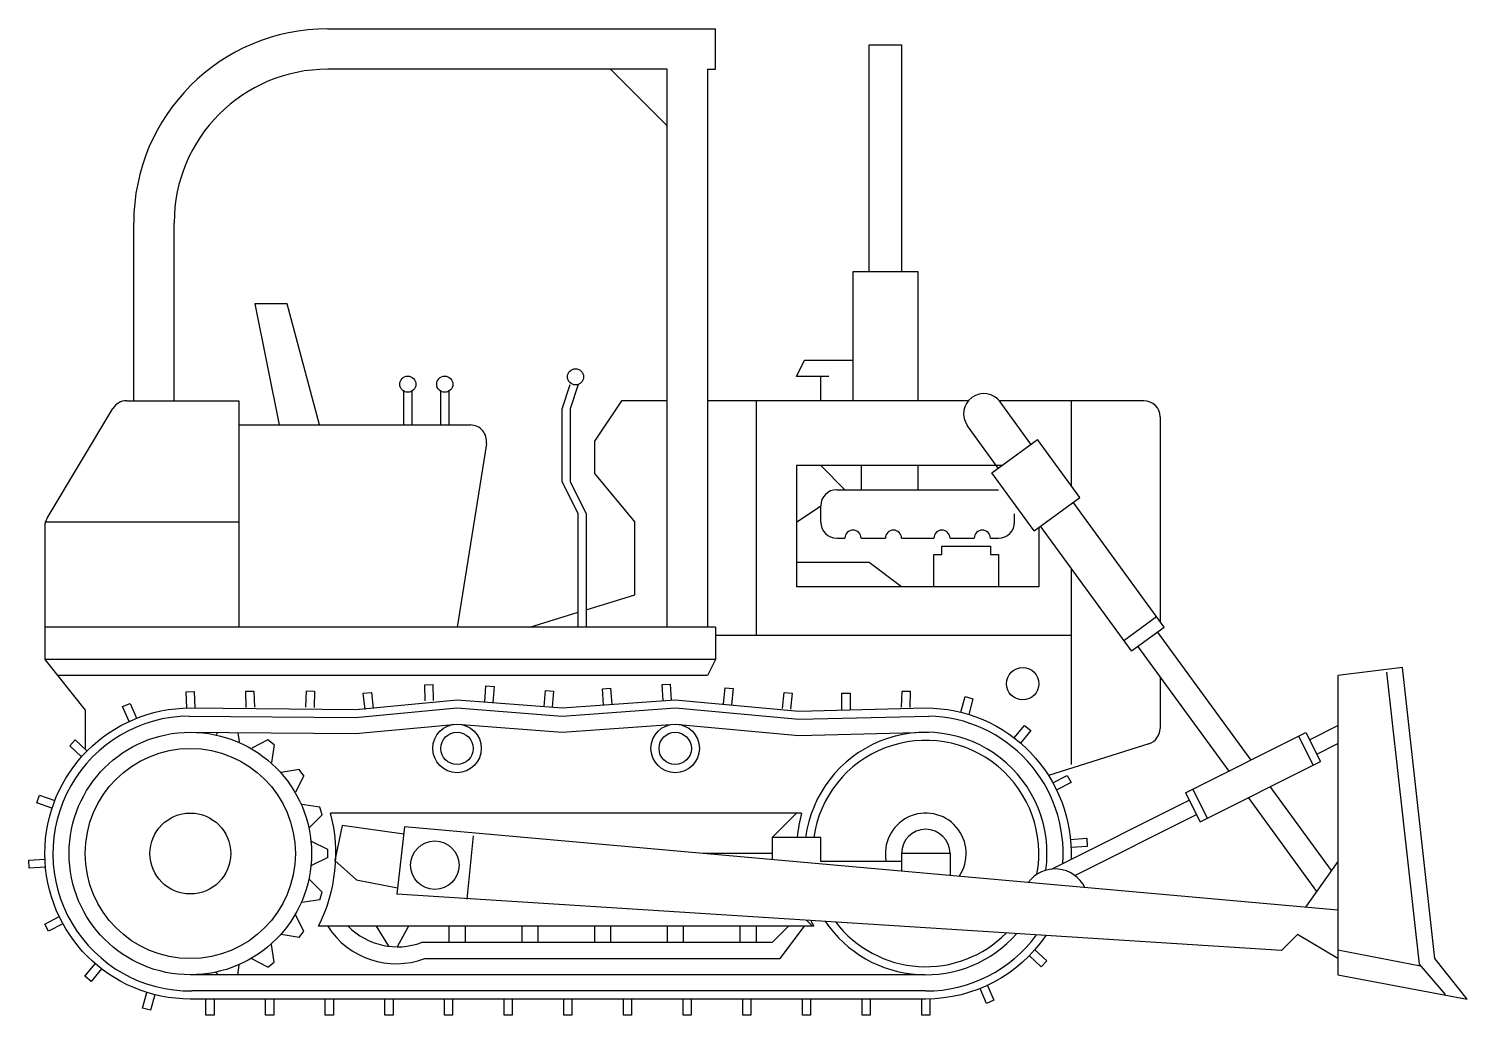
# Model space of a CAD drawing. Header units: millimetres. Extents: x -3260.32 to -3256.76, y 1759.96 to 1762.4.
import ezdxf

# ---------------------------------------------------------------- set-up
doc = ezdxf.new("R2010")
doc.units = ezdxf.units.MM
doc.header["$LTSCALE"] = 10
doc.layers.add('Veículos', color=2, linetype='Continuous')

msp = doc.modelspace()

# ---------------------------------------------------------------- linework, layer by layer
at = {"layer": 'Veículos'}
for p, q in [((-3259.578, 1762.3979), (-3258.618, 1762.3979)), ((-3258.618, 1762.2979), (-3258.618, 1762.3979)), ((-3258.238, 1761.7979), (-3258.238, 1762.3579)), ((-3258.238, 1762.3579), (-3258.158, 1762.3579)), ((-3258.158, 1762.3579), (-3258.158, 1761.7979)), ((-3258.738, 1762.2979), (-3259.578, 1762.2979)), ((-3258.738, 1762.1579), (-3258.878, 1762.2979)), ((-3258.738, 1760.9179), (-3258.738, 1762.2979)), ((-3258.638, 1762.2979), (-3258.618, 1762.2979)), ((-3258.638, 1762.2979), (-3258.638, 1760.9179)), ((-3260.058, 1761.4779), (-3260.058, 1761.9179)), ((-3259.958, 1761.4779), (-3259.958, 1761.9179)), ((-3258.278, 1761.4779), (-3258.278, 1761.7979)), ((-3258.278, 1761.7979), (-3258.118, 1761.7979)), ((-3258.118, 1761.7979), (-3258.118, 1761.4779)), ((-3259.678, 1761.7179), (-3259.758, 1761.7179)), ((-3259.758, 1761.7179), (-3259.698, 1761.4179)), ((-3259.598, 1761.4179), (-3259.678, 1761.7179)), ((-3258.418, 1761.5379), (-3258.398, 1761.5779)), ((-3258.398, 1761.5779), (-3258.278, 1761.5779)), ((-3258.338, 1761.5379), (-3258.418, 1761.5379)), ((-3258.358, 1761.4779), (-3258.358, 1761.5379)), ((-3259.3896, 1761.4179), (-3259.3896, 1761.5042)), ((-3259.3696, 1761.5042), (-3259.3696, 1761.4179)), ((-3259.298, 1761.4179), (-3259.298, 1761.5042)), ((-3259.278, 1761.5042), (-3259.278, 1761.4179)), ((-3258.998, 1761.4579), (-3258.978, 1761.5179)), ((-3258.958, 1761.5179), (-3258.978, 1761.4579)), ((-3260.2723, 1761.1874), (-3260.1097, 1761.4585)), ((-3260.0754, 1761.4779), (-3259.798, 1761.4779)), ((-3259.798, 1761.4779), (-3259.798, 1761.4179)), ((-3258.998, 1761.2779), (-3258.998, 1761.4579)), ((-3258.978, 1761.4579), (-3258.978, 1761.2779)), ((-3258.8513, 1761.4779), (-3258.918, 1761.3779)), ((-3258.738, 1761.4779), (-3258.8513, 1761.4779)), ((-3257.9926, 1761.4779), (-3258.638, 1761.4779)), ((-3258.518, 1761.4779), (-3258.518, 1760.8979)), ((-3257.558, 1761.4779), (-3257.9163, 1761.4779)), ((-3257.8376, 1761.3702), (-3257.914, 1761.4751)), ((-3257.738, 1761.4779), (-3257.738, 1761.2675)), ((-3259.798, 1761.4179), (-3259.2249, 1761.4179)), ((-3259.798, 1761.4179), (-3259.798, 1760.9179)), ((-3257.518, 1761.4379), (-3257.518, 1760.9317)), ((-3257.9185, 1761.3113), (-3257.9948, 1761.4162)), ((-3257.9346, 1761.2996), (-3257.8215, 1761.382)), ((-3257.7169, 1761.2385), (-3257.8215, 1761.382)), ((-3259.1854, 1761.3716), (-3259.258, 1760.9179)), ((-3258.918, 1761.3779), (-3258.918, 1761.2979)), ((-3257.9094, 1761.3179), (-3258.418, 1761.3179)), ((-3258.418, 1761.3179), (-3258.418, 1761.0179)), ((-3258.358, 1761.3179), (-3258.298, 1761.2579)), ((-3258.258, 1761.3179), (-3258.258, 1761.2579)), ((-3258.118, 1761.3179), (-3258.118, 1761.2579)), ((-3258.958, 1761.1979), (-3258.998, 1761.2779)), ((-3258.978, 1761.2779), (-3258.938, 1761.1979)), ((-3258.918, 1761.2979), (-3258.818, 1761.1779)), ((-3257.83, 1761.156), (-3257.9346, 1761.2996)), ((-3258.318, 1761.2579), (-3257.918, 1761.2579)), ((-3258.418, 1761.1779), (-3258.358, 1761.2179)), ((-3258.358, 1761.1779), (-3258.358, 1761.2179)), ((-3257.83, 1761.156), (-3257.7169, 1761.2385)), ((-3257.5082, 1760.9182), (-3257.733, 1761.2267)), ((-3259.798, 1761.1779), (-3260.278, 1761.1779)), ((-3258.958, 1760.9179), (-3258.958, 1761.1979)), ((-3258.938, 1761.1979), (-3258.938, 1760.9179)), ((-3258.818, 1760.9979), (-3258.818, 1761.1779)), ((-3257.878, 1761.1779), (-3257.878, 1761.1979)), ((-3257.589, 1760.8593), (-3257.8138, 1761.1678)), ((-3260.278, 1761.1669), (-3260.278, 1760.8379)), ((-3258.318, 1761.1379), (-3258.298, 1761.1379)), ((-3258.258, 1761.1379), (-3258.198, 1761.1379)), ((-3258.158, 1761.1379), (-3258.078, 1761.1379)), ((-3258.038, 1761.1379), (-3257.978, 1761.1379)), ((-3257.938, 1761.1379), (-3257.918, 1761.1379)), ((-3257.818, 1761.1648), (-3257.818, 1761.0179)), ((-3258.078, 1761.0979), (-3258.058, 1761.0979)), ((-3258.078, 1761.0179), (-3258.078, 1761.0979)), ((-3258.058, 1761.1179), (-3257.938, 1761.1179)), ((-3258.058, 1761.0979), (-3258.058, 1761.1179)), ((-3257.938, 1761.1179), (-3257.938, 1761.0979)), ((-3257.938, 1761.0979), (-3257.918, 1761.0979)), ((-3257.918, 1761.0979), (-3257.918, 1761.0179)), ((-3258.238, 1761.0779), (-3258.418, 1761.0779)), ((-3258.158, 1761.0179), (-3258.238, 1761.0779)), ((-3257.738, 1761.0637), (-3257.738, 1760.5779)), ((-3258.938, 1760.961), (-3258.818, 1760.9979)), ((-3257.818, 1761.0179), (-3258.418, 1761.0179)), ((-3259.078, 1760.9179), (-3258.958, 1760.9549)), ((-3257.6078, 1760.8851), (-3257.527, 1760.944)), ((-3258.618, 1760.9179), (-3260.278, 1760.9179)), ((-3258.618, 1760.9179), (-3258.618, 1760.8379)), ((-3258.618, 1760.8979), (-3257.738, 1760.8979)), ((-3257.589, 1760.8593), (-3257.5082, 1760.9182)), ((-3257.2931, 1760.5892), (-3257.5243, 1760.9064)), ((-3257.3475, 1760.5619), (-3257.5728, 1760.8711)), ((-3260.278, 1760.8379), (-3260.178, 1760.7129)), ((-3258.618, 1760.8379), (-3260.278, 1760.8379)), ((-3258.618, 1760.8379), (-3258.638, 1760.7979)), ((-3256.918, 1760.8179), (-3257.078, 1760.7979)), ((-3256.838, 1760.0979), (-3256.918, 1760.8179)), ((-3258.638, 1760.7979), (-3260.246, 1760.7979)), ((-3259.338, 1760.7755), (-3259.318, 1760.7761)), ((-3259.318, 1760.7761), (-3259.3168, 1760.7362)), ((-3258.7507, 1760.7757), (-3258.7307, 1760.7771)), ((-3258.7307, 1760.7771), (-3258.7279, 1760.7372)), ((-3257.518, 1760.7958), (-3257.518, 1760.6673)), ((-3257.078, 1760.7979), (-3257.078, 1760.0579)), ((-3256.8765, 1760.0844), (-3256.9569, 1760.8068)), ((-3259.9282, 1760.7577), (-3259.9082, 1760.7583)), ((-3259.9269, 1760.7177), (-3259.9282, 1760.7577)), ((-3259.9082, 1760.7583), (-3259.907, 1760.7183)), ((-3259.7806, 1760.7592), (-3259.7606, 1760.7598)), ((-3259.7794, 1760.7193), (-3259.7806, 1760.7592)), ((-3259.7606, 1760.7598), (-3259.7594, 1760.7199)), ((-3259.6319, 1760.7201), (-3259.6305, 1760.76)), ((-3259.6305, 1760.76), (-3259.6105, 1760.7593)), ((-3259.6105, 1760.7593), (-3259.6119, 1760.7193)), ((-3259.4899, 1760.7542), (-3259.47, 1760.7563)), ((-3259.4857, 1760.7145), (-3259.4899, 1760.7542)), ((-3259.47, 1760.7563), (-3259.4658, 1760.7165)), ((-3259.3368, 1760.7356), (-3259.338, 1760.7755)), ((-3259.1894, 1760.7327), (-3259.1864, 1760.7726)), ((-3259.1864, 1760.7726), (-3259.1664, 1760.771)), ((-3259.1664, 1760.771), (-3259.1695, 1760.7311)), ((-3259.0423, 1760.7213), (-3259.0392, 1760.7612)), ((-3259.0392, 1760.7612), (-3259.0193, 1760.7597)), ((-3259.0193, 1760.7597), (-3259.0223, 1760.7198)), ((-3258.8979, 1760.7652), (-3258.878, 1760.7666)), ((-3258.8951, 1760.7253), (-3258.8979, 1760.7652)), ((-3258.878, 1760.7666), (-3258.8751, 1760.7267)), ((-3258.7478, 1760.7358), (-3258.7507, 1760.7757)), ((-3258.5987, 1760.7283), (-3258.5941, 1760.7681)), ((-3258.5941, 1760.7681), (-3258.5743, 1760.7658)), ((-3258.5743, 1760.7658), (-3258.5788, 1760.7261)), ((-3258.4528, 1760.7169), (-3258.4484, 1760.7566)), ((-3258.4484, 1760.7566), (-3258.4286, 1760.7545)), ((-3258.4286, 1760.7545), (-3258.4329, 1760.7147)), ((-3258.3054, 1760.7543), (-3258.2854, 1760.7544)), ((-3258.3053, 1760.7143), (-3258.3054, 1760.7543)), ((-3258.2854, 1760.7544), (-3258.2853, 1760.7144)), ((-3258.1578, 1760.7199), (-3258.1565, 1760.7599)), ((-3258.1565, 1760.7599), (-3258.1365, 1760.7592)), ((-3258.1365, 1760.7592), (-3258.1378, 1760.7192)), ((-3258.0111, 1760.7074), (-3258.0003, 1760.746)), ((-3258.0003, 1760.746), (-3257.9811, 1760.7406)), ((-3257.9811, 1760.7406), (-3257.9918, 1760.7021)), ((-3260.178, 1760.7129), (-3260.178, 1760.6179)), ((-3260.0856, 1760.7213), (-3260.0672, 1760.7292)), ((-3260.0697, 1760.6846), (-3260.0856, 1760.7213)), ((-3260.0672, 1760.7292), (-3260.0514, 1760.6925)), ((-3259.5096, 1760.6945), (-3259.2585, 1760.7179)), ((-3259.2585, 1760.7179), (-3258.9981, 1760.6979)), ((-3258.9981, 1760.6979), (-3258.7176, 1760.7179)), ((-3258.7176, 1760.7179), (-3258.412, 1760.6899)), ((-3259.9205, 1760.6979), (-3259.5096, 1760.6945)), ((-3259.5096, 1760.6545), (-3259.258, 1760.6779)), ((-3259.258, 1760.6779), (-3258.998, 1760.6579)), ((-3258.998, 1760.6579), (-3258.718, 1760.6779)), ((-3258.718, 1760.6779), (-3258.412, 1760.6499)), ((-3258.412, 1760.6899), (-3258.0901, 1760.6979)), ((-3257.879, 1760.6438), (-3257.8538, 1760.6749)), ((-3257.8538, 1760.6749), (-3257.8382, 1760.6623)), ((-3257.1484, 1760.6393), (-3257.078, 1760.6746)), ((-3260.2165, 1760.6244), (-3260.2028, 1760.639)), ((-3260.2028, 1760.639), (-3260.1737, 1760.6116)), ((-3259.9272, 1760.6578), (-3259.5096, 1760.6545)), ((-3259.8492, 1760.6572), (-3259.8538, 1760.6525)), ((-3259.8002, 1760.6568), (-3259.7968, 1760.634)), ((-3259.7262, 1760.6389), (-3259.7659, 1760.6183)), ((-3259.7101, 1760.6271), (-3259.7262, 1760.6389)), ((-3258.412, 1760.6499), (-3258.0905, 1760.6578)), ((-3257.8382, 1760.6623), (-3257.8634, 1760.6312)), ((-3257.4551, 1760.508), (-3257.1573, 1760.6572)), ((-3257.1752, 1760.6483), (-3257.1394, 1760.5767)), ((-3257.1573, 1760.6572), (-3257.1215, 1760.5857)), ((-3260.1873, 1760.597), (-3260.2165, 1760.6244)), ((-3259.7101, 1760.6271), (-3259.7174, 1760.583)), ((-3257.546, 1760.6291), (-3257.794, 1760.5508)), ((-3257.1304, 1760.6036), (-3257.078, 1760.6299)), ((-3259.6488, 1760.5659), (-3259.6929, 1760.5585)), ((-3259.6371, 1760.5497), (-3259.6488, 1760.5659)), ((-3257.4193, 1760.4365), (-3257.1215, 1760.5857)), ((-3259.6371, 1760.5497), (-3259.6577, 1760.51)), ((-3257.7832, 1760.5328), (-3257.7477, 1760.5513)), ((-3257.7384, 1760.5335), (-3257.7739, 1760.5151)), ((-3257.7477, 1760.5513), (-3257.7384, 1760.5335)), ((-3260.298, 1760.4833), (-3260.2912, 1760.5022)), ((-3260.2912, 1760.5022), (-3260.2536, 1760.4887)), ((-3257.4551, 1760.508), (-3257.4193, 1760.4365)), ((-3257.4372, 1760.517), (-3257.4014, 1760.4454)), ((-3257.1306, 1760.2643), (-3257.2997, 1760.4964)), ((-3257.0938, 1760.3156), (-3257.2454, 1760.5236)), ((-3260.2603, 1760.4698), (-3260.298, 1760.4833)), ((-3259.5977, 1760.4725), (-3259.642, 1760.4792)), ((-3259.5916, 1760.4535), (-3259.5977, 1760.4725)), ((-3258.4053, 1760.4579), (-3259.5707, 1760.4579)), ((-3258.478, 1760.3979), (-3258.418, 1760.4579)), ((-3257.7867, 1760.3195), (-3257.4461, 1760.4901)), ((-3259.5916, 1760.4535), (-3259.6234, 1760.4221)), ((-3259.5424, 1760.4272), (-3259.5607, 1760.3404)), ((-3259.3899, 1760.4057), (-3259.5424, 1760.4272)), ((-3259.3878, 1760.4238), (-3259.4068, 1760.2571)), ((-3257.078, 1760.2179), (-3259.3878, 1760.4238)), ((-3257.729, 1760.3036), (-3257.4282, 1760.4544)), ((-3259.578, 1760.3679), (-3259.618, 1760.3879)), ((-3259.2181, 1760.4019), (-3259.2337, 1760.2454)), ((-3258.358, 1760.3979), (-3258.478, 1760.3979)), ((-3258.478, 1760.3979), (-3258.478, 1760.3427)), ((-3258.358, 1760.3379), (-3258.358, 1760.3979)), ((-3257.7396, 1760.3928), (-3257.6997, 1760.3956)), ((-3257.6997, 1760.3956), (-3257.6983, 1760.3756)), ((-3259.578, 1760.3479), (-3259.578, 1760.3679)), ((-3258.478, 1760.3579), (-3258.6491, 1760.3579)), ((-3258.038, 1760.3579), (-3258.158, 1760.3579)), ((-3258.158, 1760.3579), (-3258.158, 1760.3142)), ((-3258.038, 1760.3579), (-3258.038, 1760.3035)), ((-3257.6983, 1760.3756), (-3257.7382, 1760.3729)), ((-3260.3178, 1760.3414), (-3260.2779, 1760.3441)), ((-3260.3165, 1760.3215), (-3260.3178, 1760.3414)), ((-3260.2765, 1760.3241), (-3260.3165, 1760.3215)), ((-3259.578, 1760.3479), (-3259.618, 1760.3279)), ((-3259.5607, 1760.3404), (-3259.507, 1760.2926)), ((-3258.158, 1760.3379), (-3258.358, 1760.3379)), ((-3257.078, 1760.3379), (-3257.1586, 1760.2251)), ((-3259.5916, 1760.2624), (-3259.6234, 1760.2938)), ((-3259.507, 1760.2926), (-3259.405, 1760.2731)), ((-3259.5977, 1760.2434), (-3259.642, 1760.2367)), ((-3259.5977, 1760.2434), (-3259.5916, 1760.2624)), ((-3257.218, 1760.1179), (-3259.4068, 1760.2571)), ((-3260.2781, 1760.1834), (-3260.2425, 1760.2018)), ((-3260.2689, 1760.1657), (-3260.2781, 1760.1834)), ((-3260.2333, 1760.184), (-3260.2689, 1760.1657)), ((-3259.6371, 1760.1662), (-3259.6577, 1760.2059)), ((-3258.3752, 1760.1779), (-3259.6008, 1760.1779)), ((-3259.458, 1760.1779), (-3259.4279, 1760.1284)), ((-3259.378, 1760.1779), (-3259.4063, 1760.127)), ((-3259.278, 1760.1779), (-3259.278, 1760.1379)), ((-3259.238, 1760.1779), (-3259.238, 1760.1379)), ((-3259.098, 1760.1779), (-3259.098, 1760.1379)), ((-3259.058, 1760.1779), (-3259.058, 1760.1379)), ((-3258.918, 1760.1779), (-3258.918, 1760.1379)), ((-3258.878, 1760.1779), (-3258.878, 1760.1379)), ((-3258.738, 1760.1779), (-3258.738, 1760.1379)), ((-3258.698, 1760.1779), (-3258.698, 1760.1379)), ((-3258.558, 1760.1779), (-3258.558, 1760.1379)), ((-3258.518, 1760.1779), (-3258.518, 1760.1379)), ((-3258.438, 1760.1779), (-3258.478, 1760.1379)), ((-3258.458, 1760.0979), (-3258.398, 1760.1779)), ((-3258.393, 1760.1929), (-3258.378, 1760.1779)), ((-3259.6488, 1760.15), (-3259.6929, 1760.1573)), ((-3259.6488, 1760.15), (-3259.6371, 1760.1662)), ((-3258.478, 1760.1379), (-3259.3457, 1760.1379)), ((-3257.178, 1760.1579), (-3257.218, 1760.1179)), ((-3257.078, 1760.0979), (-3257.178, 1760.1579)), ((-3259.7101, 1760.0888), (-3259.7174, 1760.1329)), ((-3257.8124, 1760.0777), (-3257.8416, 1760.105)), ((-3257.828, 1760.1197), (-3257.7987, 1760.0924)), ((-3257.078, 1760.1193), (-3256.8738, 1760.0798)), ((-3260.1787, 1760.0544), (-3260.1534, 1760.0854)), ((-3260.1379, 1760.0727), (-3260.1632, 1760.0417)), ((-3259.8004, 1760.0579), (-3259.7968, 1760.0819)), ((-3259.7262, 1760.077), (-3259.7659, 1760.0976)), ((-3259.7262, 1760.077), (-3259.7101, 1760.0888)), ((-3259.338, 1760.0979), (-3258.458, 1760.0979)), ((-3257.7987, 1760.0924), (-3257.8124, 1760.0777)), ((-3256.8115, 1760.0094), (-3256.8765, 1760.0844)), ((-3256.758, 1759.9979), (-3256.838, 1760.0979)), ((-3260.1632, 1760.0417), (-3260.1787, 1760.0544)), ((-3258.1001, 1760.058), (-3259.9185, 1760.0579)), ((-3259.8485, 1760.0579), (-3259.8538, 1760.0634)), ((-3257.9453, 1760.0318), (-3257.9294, 1759.9951)), ((-3257.078, 1760.0579), (-3256.758, 1759.9979)), ((-3260.0361, 1759.9756), (-3260.0252, 1760.0141)), ((-3260.006, 1760.0087), (-3260.0168, 1759.9702)), ((-3258.098, 1760.0179), (-3259.9141, 1760.018)), ((-3259.8792, 1759.9579), (-3259.8792, 1759.9979)), ((-3259.8592, 1759.9979), (-3259.8592, 1759.9579)), ((-3259.7316, 1759.9579), (-3259.7316, 1759.9979)), ((-3259.7116, 1759.9979), (-3259.7116, 1759.9579)), ((-3259.584, 1759.9579), (-3259.584, 1759.9979)), ((-3259.564, 1759.9979), (-3259.564, 1759.9579)), ((-3259.4364, 1759.9579), (-3259.4364, 1759.9979)), ((-3259.4164, 1759.9979), (-3259.4164, 1759.9579)), ((-3259.2888, 1759.9579), (-3259.2888, 1759.9979)), ((-3259.2688, 1759.9979), (-3259.2688, 1759.9579)), ((-3259.1412, 1759.9579), (-3259.1412, 1759.9979)), ((-3259.1212, 1759.9979), (-3259.1212, 1759.9579)), ((-3258.9936, 1759.9579), (-3258.9936, 1759.9979)), ((-3258.9736, 1759.9979), (-3258.9736, 1759.9579)), ((-3258.846, 1759.9579), (-3258.846, 1759.9979)), ((-3258.826, 1759.9979), (-3258.826, 1759.9579)), ((-3258.6984, 1759.9579), (-3258.6984, 1759.9979)), ((-3258.6784, 1759.9979), (-3258.6784, 1759.9579)), ((-3258.5508, 1759.9579), (-3258.5508, 1759.9979)), ((-3258.5308, 1759.9979), (-3258.5308, 1759.9579)), ((-3258.4032, 1759.9579), (-3258.4032, 1759.9979)), ((-3258.3832, 1759.9979), (-3258.3832, 1759.9579)), ((-3258.2556, 1759.9579), (-3258.2556, 1759.9979)), ((-3258.2356, 1759.9979), (-3258.2356, 1759.9579)), ((-3258.108, 1759.9579), (-3258.108, 1759.9979)), ((-3258.088, 1759.9979), (-3258.088, 1759.9579)), ((-3257.9477, 1759.9871), (-3257.9637, 1760.0238)), ((-3257.9294, 1759.9951), (-3257.9477, 1759.9871)), ((-3260.0168, 1759.9702), (-3260.0361, 1759.9756)), ((-3259.8592, 1759.9579), (-3259.8792, 1759.9579)), ((-3259.7116, 1759.9579), (-3259.7316, 1759.9579)), ((-3259.564, 1759.9579), (-3259.584, 1759.9579)), ((-3259.4164, 1759.9579), (-3259.4364, 1759.9579)), ((-3259.2688, 1759.9579), (-3259.2888, 1759.9579)), ((-3259.1212, 1759.9579), (-3259.1412, 1759.9579)), ((-3258.9736, 1759.9579), (-3258.9936, 1759.9579)), ((-3258.826, 1759.9579), (-3258.846, 1759.9579)), ((-3258.6784, 1759.9579), (-3258.6984, 1759.9579)), ((-3258.5308, 1759.9579), (-3258.5508, 1759.9579)), ((-3258.3832, 1759.9579), (-3258.4032, 1759.9579)), ((-3258.2356, 1759.9579), (-3258.2556, 1759.9579)), ((-3258.088, 1759.9579), (-3258.108, 1759.9579))]:
    msp.add_line(p, q, dxfattribs=at)
for points in [[(-3258.098, 1759.9979), (-3259.918, 1759.9979, -1), (-3259.918, 1760.7179), (-3259.5097, 1760.7145)], [(-3259.5082, 1760.7145), (-3259.258, 1760.7379), (-3258.998, 1760.7179), (-3258.718, 1760.7379), (-3258.4119, 1760.7098, -0.42587)], [(-3258.4119, 1760.7098), (-3258.098, 1760.7179, -0.425841), (-3257.7383, 1760.3437)], [(-3257.8006, 1760.1551, -0.247987), (-3258.098, 1759.9979)]]:
    msp.add_lwpolyline(points, format="xyb", dxfattribs=at)
for centre, radius in [((-3259.3798, 1761.5187), 0.02), ((-3259.2883, 1761.5187), 0.02), ((-3258.9647, 1761.537), 0.02), ((-3257.858, 1760.7779), 0.04), ((-3259.258, 1760.6179), 0.06), ((-3258.718, 1760.6179), 0.06), ((-3259.918, 1760.3579), 0.3), ((-3259.258, 1760.6179), 0.04), ((-3258.718, 1760.6179), 0.04), ((-3259.918, 1760.3579), 0.26), ((-3259.918, 1760.3579), 0.1), ((-3259.3129, 1760.329), 0.06)]:
    msp.add_circle(centre, radius, dxfattribs=at)
for centre, radius, start, end in [((-3259.578, 1761.9179), 0.48, 90, 180), ((-3259.578, 1761.9179), 0.38, 90, 180), ((-3257.9544, 1761.4456), 0.05, 36.0851, 216.0851), ((-3260.0754, 1761.4379), 0.04, 90, 149.0362), ((-3257.558, 1761.4379), 0.04, 0, 90), ((-3259.2249, 1761.3779), 0.04, 350.9097, 90), ((-3258.318, 1761.2179), 0.04, 90, 180), ((-3260.238, 1761.1669), 0.04, 149.0362, 180), ((-3258.318, 1761.1779), 0.04, 180, 270), ((-3257.918, 1761.1779), 0.04, 270, 0), ((-3258.278, 1761.1379), 0.02, 0, 180), ((-3258.178, 1761.1379), 0.02, 0, 180), ((-3258.058, 1761.1379), 0.02, 0, 180), ((-3257.958, 1761.1379), 0.02, 0, 180), ((-3259.918, 1760.3579), 0.34, 90.4272, 270.661), ((-3258.098, 1760.3579), 0.34, 355.8583, 88.6663), ((-3258.098, 1760.3579), 0.3, 352.0931, 172.3377), ((-3258.098, 1760.3579), 0.28, 349.442, 171.7868), ((-3257.558, 1760.6673), 0.04, 287.5256, 0), ((-3259.958, 1760.3579), 0.4, 333.2563, 14.4775), ((-3258.018, 1760.3579), 0.4, 165.5225, 174.2608), ((-3258.098, 1760.3579), 0.1, 325.6231, 191.537), ((-3258.098, 1760.3579), 0.06, 0, 180), ((-3257.778, 1760.2379), 0.082, 25.8964, 143.9193), ((-3259.408, 1760.2879), 0.2025, 212.9052, 290.2249), ((-3259.4057, 1760.2987), 0.1716, 224.7289, 290.4714), ((-3258.018, 1760.3579), 0.4, 204.4718, 206.7437), ((-3258.098, 1760.3579), 0.3, 214.0474, 318.6482), ((-3258.098, 1760.3579), 0.28, 217.2827, 315.4128), ((-3258.098, 1760.3579), 0.34, 269.9986, 323.6929)]:
    msp.add_arc(centre, radius, start, end, dxfattribs=at)

doc.saveas('drawing.dxf')
